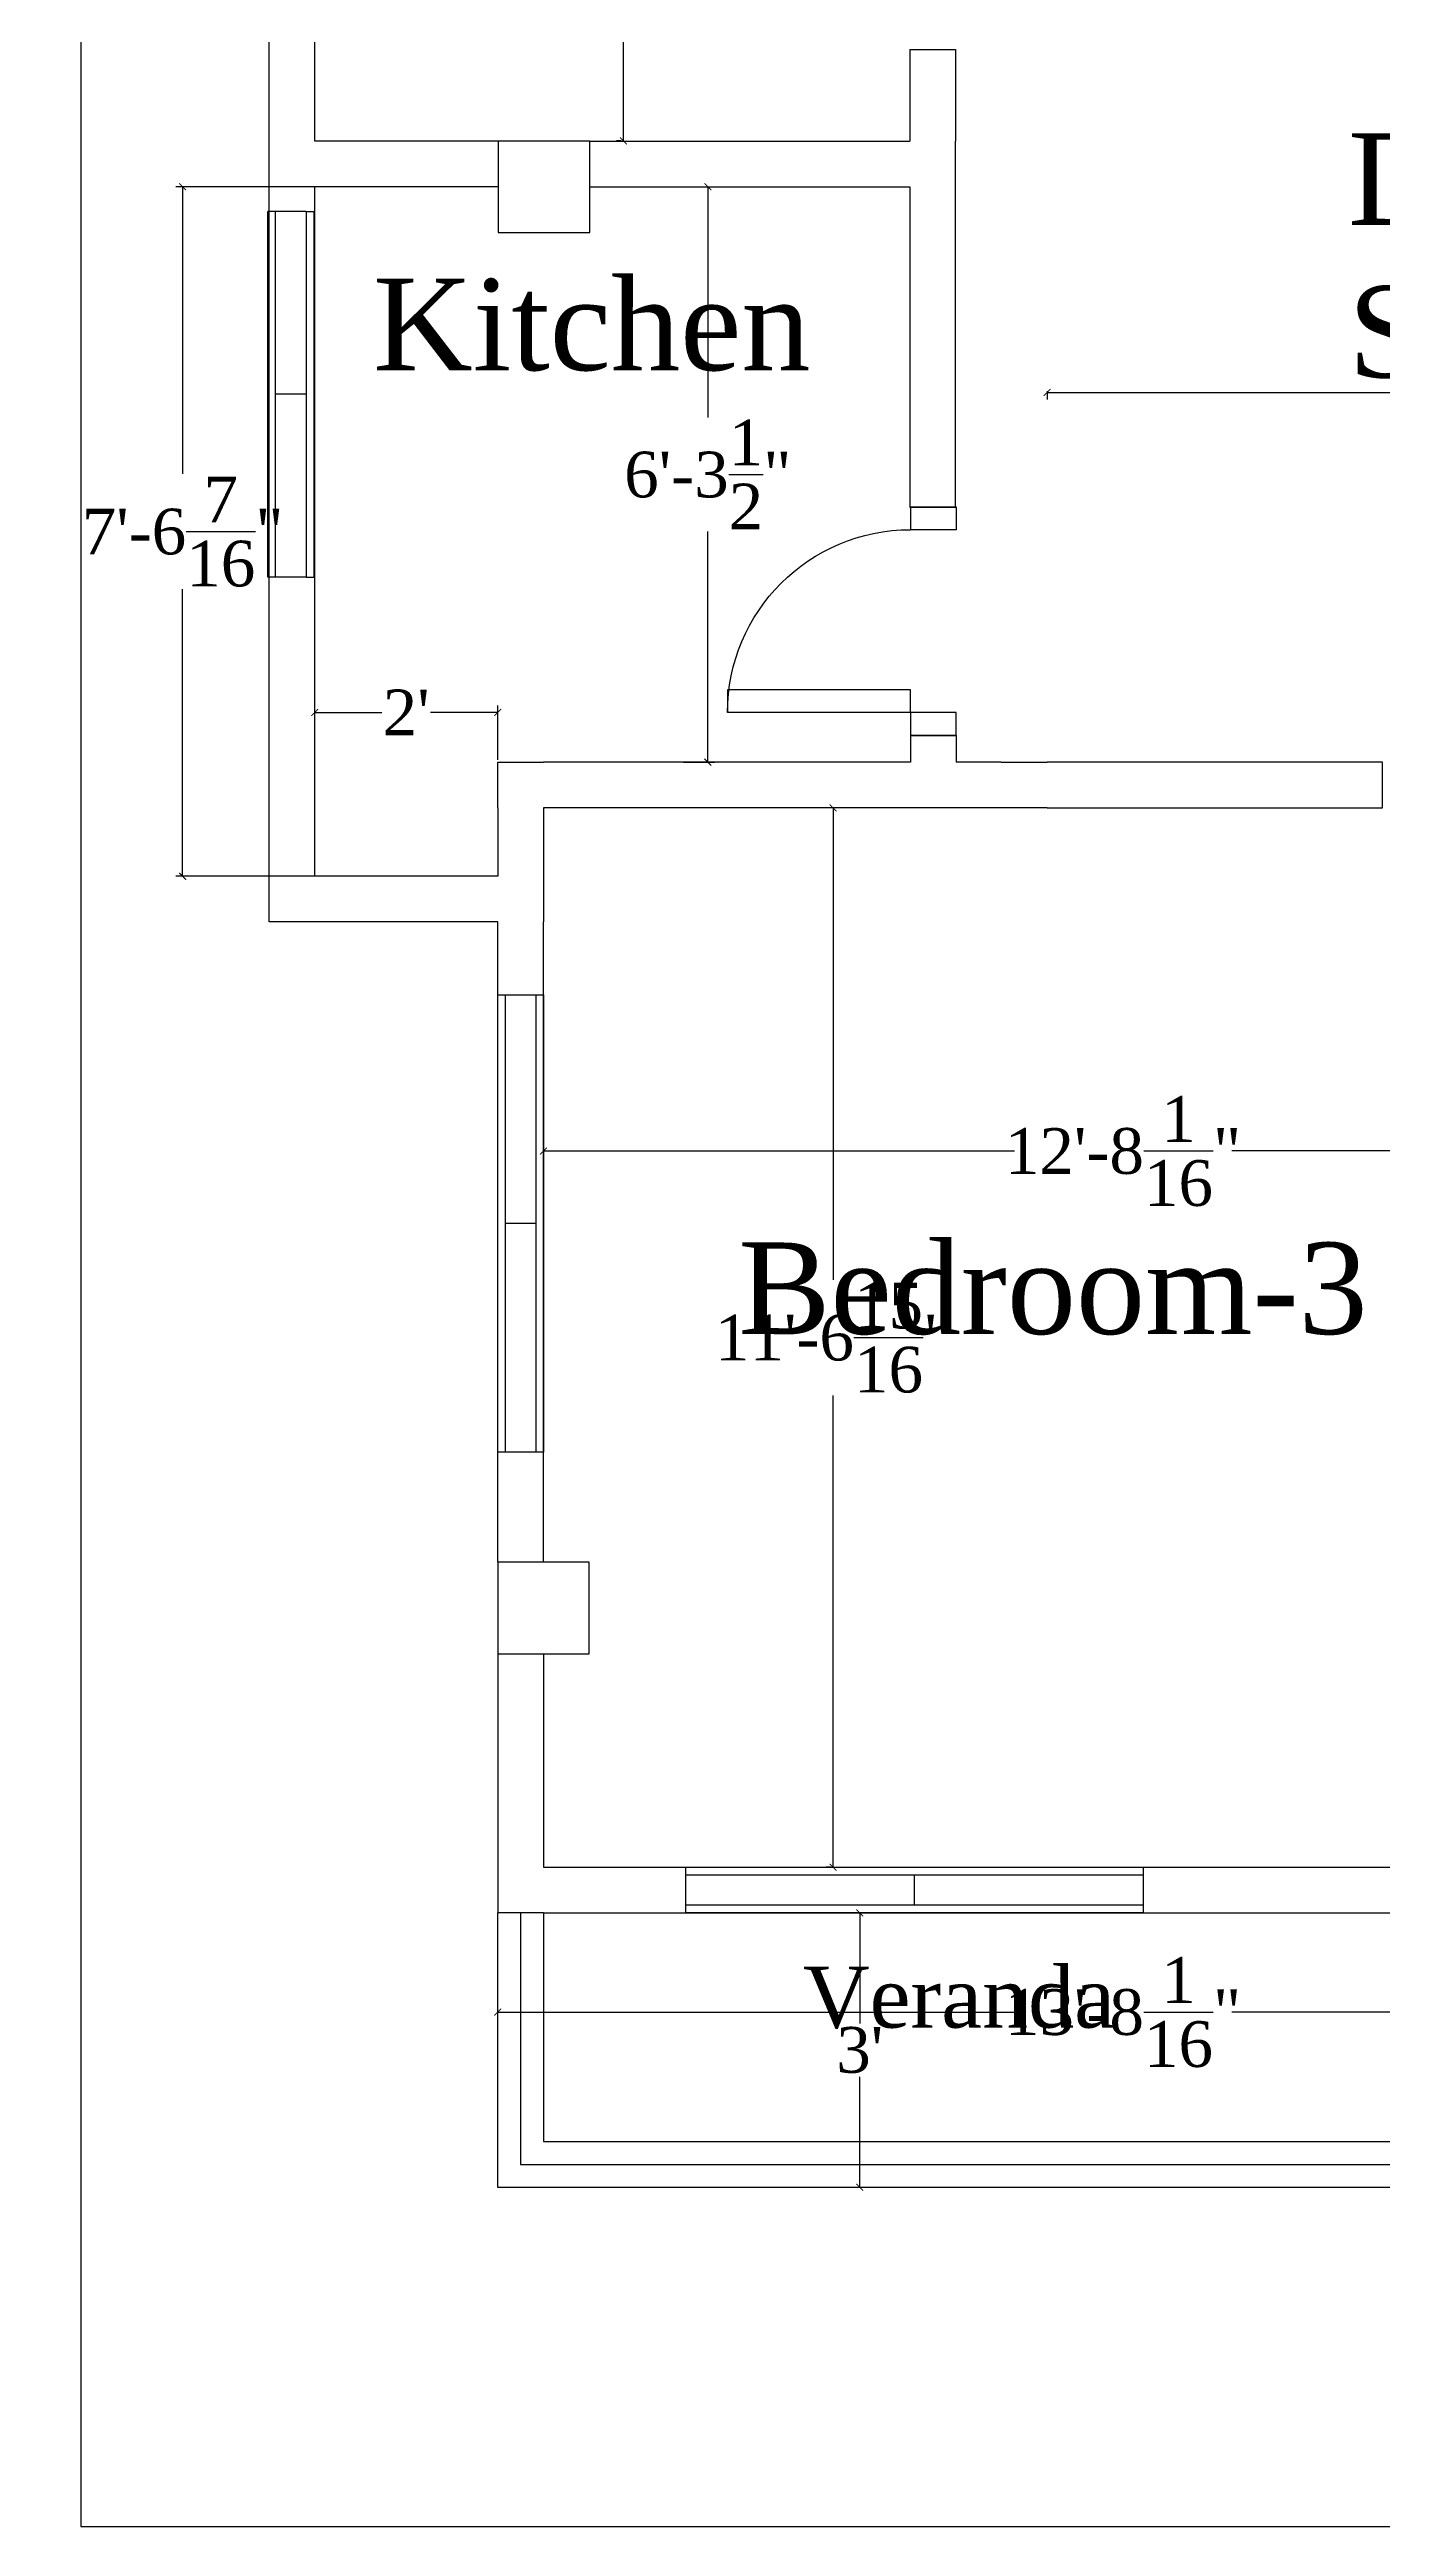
# Model space of a CAD drawing. Header units: inches. Extents: x -6149 to 7056, y -3395 to 4642.
# Drawn here: x 228 to 402.9, y 3998.7 to 4323.7 of the extents above; entities that cross this region are included whole.
import ezdxf

# ---------------------------------------------------------------- set-up
doc = ezdxf.new("R2010")
doc.units = ezdxf.units.IN
doc.header["$MEASUREMENT"] = 0
for name, color, linetype in [('Boundary', 18, 'Continuous'), ('Dimension', 8, 'Continuous'), ('GF_DOOR', 20, 'Continuous'), ('GF_Text', 253, 'Continuous'), ('GF_WIND', 20, 'Continuous'), ('PILLAR', 152, 'Continuous'), ('Veranda', 140, 'Continuous')]:
    doc.layers.add(name, color=color, linetype=linetype)
doc.styles.get("Standard").update_dxf_attribs({"font": 'times.ttf', "height": 6})
doc.dimstyles.get("Standard").update_dxf_attribs({"dimscale": 5, "dimtxt": 0.18, "dimasz": 0.18, "dimexe": 0.18, "dimexo": 0.0625, "dimgap": 0.09, "dimtad": 0, "dimtih": 1, "dimtoh": 1, "dimdec": 4, "dimzin": 0, "dimdsep": 46, "dimlunit": 4, "dimtxsty": 'Standard', "dimblk": 'ARCHTICK', "dimcen": 0.09, "dimadec": 0, "dimazin": 0, "dimtfac": 1, "dimtdec": 4, "dimtofl": 0, "dimtmove": 0, "dimatfit": 3, "dimfxl": 1, "dimtolj": 1, "dimtzin": 0, "dimarcsym": 0})

# ---------------------------------------------------------------- blocks, each defined once
blk = doc.blocks.new('GF_DOOR6')
at = {"layer": 'GF_WIND'}
for p, q in [((-2086.3, 2670.47), (-2026.3, 2670.47)), ((-2086.3, 2664.47), (-2086.3, 2670.47)), ((-2086.3, 2669.47), (-2026.3, 2669.47)), ((-2056.3, 2669.47), (-2056.3, 2665.47)), ((-2026.3, 2670.47), (-2026.3, 2664.47)), ((-2026.3, 2665.47), (-2086.3, 2665.47)), ((-2026.3, 2664.47), (-2086.3, 2664.47))]:
    blk.add_line(p, q, dxfattribs=at)
blk = doc.blocks.new('door_kit_toi')
at = {"layer": 'GF_DOOR'}
for p, q in [((-1236, 2648.5), (-1236, 2672.5)), ((-1236, 2672.5), (-1233, 2672.5)), ((-1233, 2648.5), (-1233, 2672.5)), ((-1260, 2648.5), (-1260, 2642.5)), ((-1260, 2648.5), (-1257, 2648.5)), ((-1257, 2642.5), (-1257, 2648.5)), ((-1233, 2648.5), (-1236, 2648.5)), ((-1233, 2642.5), (-1233, 2648.5)), ((-1233, 2648.5), (-1230, 2648.5)), ((-1230, 2648.5), (-1230, 2642.5)), ((-1260, 2642.5), (-1257, 2642.5)), ((-1230, 2642.5), (-1233, 2642.5))]:
    blk.add_line(p, q, dxfattribs=at)
blk.add_arc((-1233, 2648.5), 24, 90, 180, dxfattribs=at)
blk = doc.blocks.new('_ArchTick')
at = {"color": 0, "linetype": 'ByBlock', "const_width": 0.15}
blk.add_lwpolyline([(-0.5, -0.5), (0.5, 0.5)], dxfattribs=at)
blk = doc.blocks.new('*D122')
at = {"layer": 'Dimension', "color": 0, "lineweight": -2}
for p, q in [((292.83, 4179.47), (292.83, 4180.06)), ((292.83, 4179.16), (354.61, 4179.16)), ((444.9, 4179.16), (383.13, 4179.16)), ((444.9, 4179.47), (444.9, 4180.06))]:
    blk.add_line(p, q, dxfattribs=at)
at = {"layer": 'Dimension', "color": 0, "lineweight": -2, "xscale": 0.8999999999999999, "yscale": 0.8999999999999999, "zscale": 0.8999999999999999, "rotation": 180}
blk.add_blockref('_ArchTick', (292.83, 4179.16), dxfattribs=at)
at = {"layer": 'Dimension', "color": 0, "lineweight": -2, "xscale": 0.8999999999999999, "yscale": 0.8999999999999999, "zscale": 0.8999999999999999}
blk.add_blockref('_ArchTick', (444.9, 4179.16), dxfattribs=at)
at = {"layer": 'Dimension', "color": 0, "insert": (368.87, 4179.16), "char_height": 6, "attachment_point": 5}
blk.add_mtext('\\A1;12\'-8{\\H1.000000x;\\S1/16;}"', dxfattribs=at)
blk = doc.blocks.new('*D123')
at = {"layer": 'Dimension', "color": 0, "lineweight": -2}
for p, q in [((330.52, 4224.16), (329.93, 4224.16)), ((330.83, 4224.16), (330.83, 4162.27)), ((330.83, 4085.2), (330.83, 4147.09)), ((330.52, 4085.2), (329.93, 4085.2))]:
    blk.add_line(p, q, dxfattribs=at)
at = {"layer": 'Dimension', "color": 0, "lineweight": -2, "xscale": 0.8999999999999999, "yscale": 0.8999999999999999, "zscale": 0.8999999999999999}
for p, rotation in [((330.83, 4224.16), 90), ((330.83, 4085.2), 270)]:
    blk.add_blockref('_ArchTick', p, dxfattribs=dict(at, rotation=rotation))
at = {"layer": 'Dimension', "color": 0, "insert": (330.83, 4154.68), "char_height": 6, "attachment_point": 5}
blk.add_mtext('\\A1;11\'-6{\\H1.000000x;\\S15/16;}"', dxfattribs=at)
blk = doc.blocks.new('*D124')
at = {"layer": 'Dimension', "color": 0, "lineweight": -2}
for p, q in [((286.83, 4066.52), (286.83, 4067.1)), ((286.83, 4066.2), (354.61, 4066.2)), ((450.9, 4066.2), (383.13, 4066.2)), ((450.9, 4066.52), (450.9, 4067.1))]:
    blk.add_line(p, q, dxfattribs=at)
at = {"layer": 'Dimension', "color": 0, "lineweight": -2, "xscale": 0.8999999999999999, "yscale": 0.8999999999999999, "zscale": 0.8999999999999999, "rotation": 180}
blk.add_blockref('_ArchTick', (286.83, 4066.2), dxfattribs=at)
at = {"layer": 'Dimension', "color": 0, "lineweight": -2, "xscale": 0.8999999999999999, "yscale": 0.8999999999999999, "zscale": 0.8999999999999999}
blk.add_blockref('_ArchTick', (450.9, 4066.2), dxfattribs=at)
at = {"layer": 'Dimension', "color": 0, "insert": (368.87, 4066.2), "char_height": 6, "attachment_point": 5}
blk.add_mtext('\\A1;13\'-8{\\H1.000000x;\\S1/16;}"', dxfattribs=at)
blk = doc.blocks.new('*D125')
at = {"layer": 'Dimension', "color": 0, "lineweight": -2}
for p, q in [((334.02, 4079.2), (333.43, 4079.2)), ((334.33, 4079.2), (334.33, 4064.71)), ((334.33, 4043.2), (334.33, 4057.7)), ((334.02, 4043.2), (333.43, 4043.2))]:
    blk.add_line(p, q, dxfattribs=at)
at = {"layer": 'Dimension', "color": 0, "lineweight": -2, "xscale": 0.8999999999999999, "yscale": 0.8999999999999999, "zscale": 0.8999999999999999}
for p, rotation in [((334.33, 4079.2), 90), ((334.33, 4043.2), 270)]:
    blk.add_blockref('_ArchTick', p, dxfattribs=dict(at, rotation=rotation))
at = {"layer": 'Dimension', "color": 0, "insert": (334.33, 4061.2), "char_height": 6, "attachment_point": 5}
blk.add_mtext("\\A1;3'", dxfattribs=at)
blk = doc.blocks.new('*D99')
at = {"layer": 'Dimension', "color": 0, "lineweight": -2}
for p, q in [((311.22, 4305.66), (315.3, 4305.66)), ((314.4, 4305.66), (314.4, 4275.39)), ((314.4, 4230.16), (314.4, 4260.42)), ((311.22, 4230.16), (315.3, 4230.16))]:
    blk.add_line(p, q, dxfattribs=at)
at = {"layer": 'Dimension', "color": 0, "lineweight": -2, "xscale": 0.8999999999999999, "yscale": 0.8999999999999999, "zscale": 0.8999999999999999}
for p, rotation in [((314.4, 4305.66), 90), ((314.4, 4230.16), 270)]:
    blk.add_blockref('_ArchTick', p, dxfattribs=dict(at, rotation=rotation))
at = {"layer": 'Dimension', "color": 0, "insert": (314.4, 4267.91), "char_height": 6, "attachment_point": 5}
blk.add_mtext('\\A1;6\'-3{\\H1.000000x;\\S1/2;}"', dxfattribs=at)
blk = doc.blocks.new('*D100')
at = {"layer": 'Dimension', "color": 0, "lineweight": -2}
for p, q in [((274.55, 4305.66), (244.6, 4305.66)), ((245.5, 4305.66), (245.5, 4267.98)), ((245.5, 4215.2), (245.5, 4252.88)), ((274.52, 4215.2), (244.6, 4215.2))]:
    blk.add_line(p, q, dxfattribs=at)
at = {"layer": 'Dimension', "color": 0, "lineweight": -2, "xscale": 0.8999999999999999, "yscale": 0.8999999999999999, "zscale": 0.8999999999999999}
for p, rotation in [((245.5, 4305.66), 90), ((245.5, 4215.2), 270)]:
    blk.add_blockref('_ArchTick', p, dxfattribs=dict(at, rotation=rotation))
at = {"layer": 'Dimension', "color": 0, "insert": (245.5, 4260.43), "char_height": 6, "attachment_point": 5}
blk.add_mtext('\\A1;7\'-6{\\H1.000000x;\\S7/16;}"', dxfattribs=at)
blk = doc.blocks.new('*D101')
at = {"layer": 'Dimension', "color": 0, "lineweight": -2}
for p, q in [((262.83, 4230.47), (262.83, 4237.6)), ((286.83, 4230.47), (286.83, 4237.6)), ((262.83, 4236.7), (271.65, 4236.7)), ((286.83, 4236.7), (278.01, 4236.7))]:
    blk.add_line(p, q, dxfattribs=at)
at = {"layer": 'Dimension', "color": 0, "lineweight": -2, "xscale": 0.8999999999999999, "yscale": 0.8999999999999999, "zscale": 0.8999999999999999, "rotation": 180}
blk.add_blockref('_ArchTick', (262.83, 4236.7), dxfattribs=at)
at = {"layer": 'Dimension', "color": 0, "lineweight": -2, "xscale": 0.8999999999999999, "yscale": 0.8999999999999999, "zscale": 0.8999999999999999}
blk.add_blockref('_ArchTick', (286.83, 4236.7), dxfattribs=at)
at = {"layer": 'Dimension', "color": 0, "insert": (274.83, 4236.7), "char_height": 6, "attachment_point": 5}
blk.add_mtext("\\A1;2'", dxfattribs=at)
blk = doc.blocks.new('*D102')
at = {"layer": 'Dimension', "color": 0, "lineweight": -2}
for p, q in [((303.02, 4371.2), (302.43, 4371.2)), ((303.33, 4371.2), (303.33, 4348.98)), ((303.33, 4311.66), (303.33, 4333.88)), ((303.02, 4311.66), (302.43, 4311.66))]:
    blk.add_line(p, q, dxfattribs=at)
at = {"layer": 'Dimension', "color": 0, "lineweight": -2, "xscale": 0.8999999999999999, "yscale": 0.8999999999999999, "zscale": 0.8999999999999999}
for p, rotation in [((303.33, 4371.2), 90), ((303.33, 4311.66), 270)]:
    blk.add_blockref('_ArchTick', p, dxfattribs=dict(at, rotation=rotation))
at = {"layer": 'Dimension', "color": 0, "insert": (303.33, 4341.43), "char_height": 6, "attachment_point": 5}
blk.add_mtext('\\A1;4\'-11{\\H1.000000x;\\S9/16;}"', dxfattribs=at)
blk = doc.blocks.new('*D118')
at = {"layer": 'Dimension', "color": 0, "lineweight": -2}
for p, q in [((496.9, 4278.97), (496.9, 4279.56)), ((358.9, 4278.84), (358.9, 4277.76)), ((358.9, 4278.66), (417.54, 4278.66)), ((496.9, 4278.66), (438.26, 4278.66))]:
    blk.add_line(p, q, dxfattribs=at)
at = {"layer": 'Dimension', "color": 0, "lineweight": -2, "xscale": 0.8999999999999999, "yscale": 0.8999999999999999, "zscale": 0.8999999999999999, "rotation": 180}
blk.add_blockref('_ArchTick', (358.9, 4278.66), dxfattribs=at)
at = {"layer": 'Dimension', "color": 0, "lineweight": -2, "xscale": 0.8999999999999999, "yscale": 0.8999999999999999, "zscale": 0.8999999999999999}
blk.add_blockref('_ArchTick', (496.9, 4278.66), dxfattribs=at)
at = {"layer": 'Dimension', "color": 0, "insert": (427.9, 4278.66), "char_height": 6, "attachment_point": 5}
blk.add_mtext('\\A1;11\'-6"', dxfattribs=at)
blk = doc.blocks.new('kitchen_window')
at = {"layer": 'GF_WIND'}
for p, q in [((-2091, 2588), (-2091, 2636)), ((-2090, 2636), (-2091, 2636)), ((-2090, 2588), (-2090, 2636)), ((-2086, 2636), (-2090, 2636)), ((-2086, 2636), (-2086, 2588)), ((-2086, 2636), (-2085, 2636)), ((-2085, 2636), (-2085, 2588)), ((-2086, 2612), (-2090, 2612)), ((-2090, 2588), (-2091, 2588)), ((-2086, 2588), (-2090, 2588)), ((-2086, 2588), (-2085, 2588))]:
    blk.add_line(p, q, dxfattribs=at)

msp = doc.modelspace()

# ---------------------------------------------------------------- linework, layer by layer
for p, q in [((256.83436, 4209.20462), (256.83436, 4377.20462)), ((262.83436, 4311.65599), (262.83436, 4371.20462)), ((340.89914, 4323.65599), (340.89914, 4311.65599)), ((340.89914, 4323.65599), (346.89914, 4323.65599)), ((346.89914, 4323.65599), (346.89914, 4311.65599)), ((286.89914, 4311.65599), (262.83436, 4311.65599)), ((298.89914, 4311.65599), (340.89914, 4311.65599)), ((346.89914, 4263.639), (346.89914, 4311.65599)), ((262.83436, 4215.20462), (262.83436, 4305.65599)), ((286.89914, 4305.65599), (262.83436, 4305.65599)), ((298.89914, 4305.65599), (340.89914, 4305.65599)), ((340.89914, 4305.65599), (340.89914, 4263.639)), ((340.89914, 4263.639), (346.89914, 4263.639)), ((340.97819, 4233.66418), (340.97819, 4230.15599)), ((346.97819, 4233.66418), (340.97819, 4233.66418)), ((346.97819, 4233.66418), (346.97819, 4230.15599)), ((286.83436, 4224.15599), (286.83436, 4230.15599)), ((286.83436, 4230.15599), (292.83436, 4230.15599)), ((340.97819, 4230.15599), (292.83436, 4230.15599)), ((352.89914, 4230.15599), (346.97819, 4230.15599)), ((352.89914, 4230.15599), (358.89914, 4230.15599)), ((402.89914, 4230.15599), (358.89914, 4230.15599)), ((402.89914, 4224.15599), (402.89914, 4230.15599)), ((286.83436, 4224.15599), (286.83436, 4215.20462)), ((358.89914, 4224.15599), (292.83436, 4224.15599)), ((292.83436, 4224.15599), (292.83436, 4215.20462)), ((358.89914, 4224.15599), (402.89914, 4224.15599)), ((286.83436, 4215.20462), (262.83436, 4215.20462)), ((292.83436, 4215.20462), (292.83436, 4209.20462)), ((286.83436, 4209.20462), (256.83436, 4209.20462)), ((286.83436, 4125.20462), (286.83436, 4209.20462)), ((292.83436, 4125.20462), (292.83436, 4209.20462)), ((286.83436, 4113.20462), (286.83436, 4079.20462)), ((292.83436, 4113.20462), (292.83436, 4085.20462)), ((292.83436, 4085.20462), (409.89914, 4085.20462)), ((286.83436, 4043.20462), (286.83436, 4079.20462)), ((292.83436, 4079.20462), (286.83436, 4079.20462)), ((292.83436, 4079.20462), (409.89914, 4079.20462)), ((450.89914, 4043.20462), (286.83436, 4043.20462))]:
    msp.add_line(p, q)
at = {"layer": 'Boundary'}
for p, q in [((232.15078, 4642.49114), (232.15078, 3998.71546)), ((232.15078, 3998.71546), (925.69122, 3998.71546))]:
    msp.add_line(p, q, dxfattribs=at)
at = {"layer": 'PILLAR'}
for points in [[(286.89914, 4299.65599), (298.89914, 4299.65599), (298.89914, 4311.65599), (286.89914, 4311.65599)], [(286.83436, 4113.20462), (298.83436, 4113.20462), (298.83436, 4125.20462), (286.83436, 4125.20462)]]:
    msp.add_lwpolyline(points, close=True, dxfattribs=at)
at = {"layer": 'Veranda'}
for p, q in [((289.83436, 4079.20462), (289.83436, 4049.20462)), ((292.83436, 4079.20462), (292.83436, 4049.20462)), ((289.83436, 4049.20462), (289.83436, 4046.20462)), ((292.83436, 4049.20462), (444.89914, 4049.20462)), ((289.83436, 4046.20462), (292.83436, 4046.20462)), ((292.83436, 4046.20462), (444.89914, 4046.20462))]:
    msp.add_line(p, q, dxfattribs=at)

# ---------------------------------------------------------------- block references
at = {"layer": 'GF_DOOR', "xscale": -1, "rotation": 90}
msp.add_blockref('door_kit_toi', (2989.47819, 3003.66418), dxfattribs=at)
at = {"layer": 'GF_WIND'}
msp.add_blockref('kitchen_window', (2347.69742, 1666.42494), dxfattribs=at)
for p, rotation in [((-2377.63298, 2113.35361), 270), ((-1714.78507, 6749.67196), 180)]:
    msp.add_blockref('GF_DOOR6', p, dxfattribs=dict(at, rotation=rotation))

# ---------------------------------------------------------------- texts
at = {"layer": 'GF_Text', "attachment_point": 1}
for s, insert, char_height, width in [('Dining\\PSpace', (398.39914, 4312.65599), 12, 82.5), ('Kitchen', (270.4872, 4293.58897), 12, 66.5), ('Bedroom-3', (318.39914, 4167.15599), 12, 97), ('Veranda', (326.89914, 4072.15599), 8, 64.5)]:
    msp.add_mtext(s, dxfattribs=dict(at, insert=insert, char_height=char_height, width=width))

# ---------------------------------------------------------------- dimensions: what is measured, and where the dimension line sits
at = {"layer": 'Dimension'}
for base, p1, p2, picture, middle in [((303.33437, 4311.65599), (303.33437, 4371.20462), (303.33437, 4311.65599), '*D102', (303.33437, 4341.43031)), ((314.40432, 4230.15599), (310.90432, 4305.65599), (310.90432, 4230.15599), '*D99', (314.40432, 4267.90599)), ((330.83437, 4085.20462), (330.83437, 4224.15599), (330.83437, 4085.20462), '*D123', (330.83437, 4154.68031)), ((334.33437, 4043.20462), (334.33437, 4079.20462), (334.33437, 4043.20462), '*D125', (334.33437, 4061.20462))]:
    dim = msp.add_linear_dim(base=base, p1=p1, p2=p2, angle=90, dimstyle='Standard', dxfattribs=at)
    dim.commit()
    dim.dimension.update_dxf_attribs({"geometry": picture, "text_midpoint": middle})
dim = msp.add_linear_dim(base=(245.5, 4215.20462), p1=(274.86675, 4305.65599), p2=(274.83436, 4215.20462), angle=90, dimstyle='Standard', dxfattribs=at)
dim.commit()
dim.dimension.update_dxf_attribs({"geometry": '*D100', "text_midpoint": (245.5, 4260.43031), "dimtype": 160})
for base, p1, p2, picture, middle in [((496.89914, 4278.65599), (358.89914, 4279.15599), (496.89914, 4278.65599), '*D118', (427.89914, 4278.65599)), ((262.83436, 4236.70463), (286.83436, 4230.15599), (262.83436, 4230.15599), '*D101', (274.83436, 4236.70463)), ((444.89914, 4179.156), (292.83436, 4179.156), (444.89914, 4179.156), '*D122', (368.86675, 4179.156)), ((450.89914, 4066.20463), (286.83436, 4066.20463), (450.89914, 4066.20463), '*D124', (368.86675, 4066.20463))]:
    dim = msp.add_linear_dim(base=base, p1=p1, p2=p2, dimstyle='Standard', dxfattribs=at)
    dim.commit()
    dim.dimension.update_dxf_attribs({"geometry": picture, "text_midpoint": middle})

doc.saveas('drawing.dxf')
